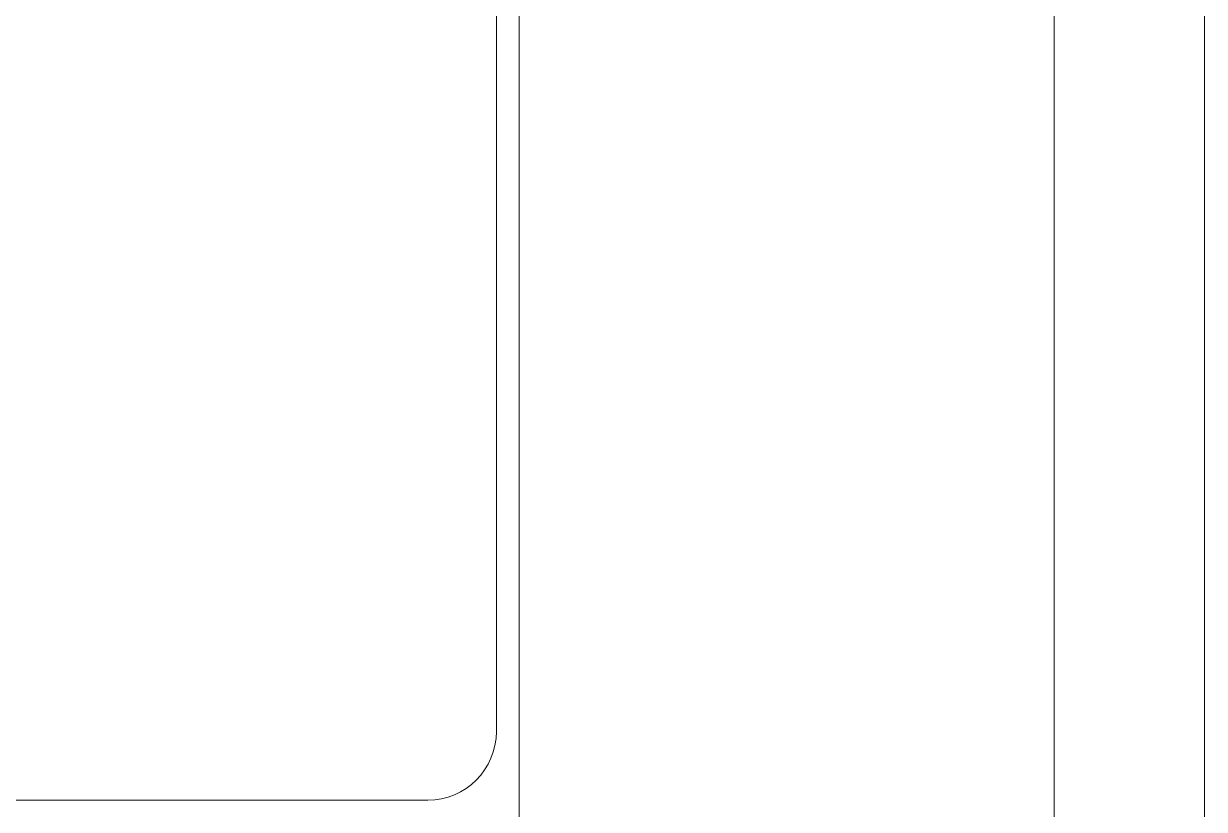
# Model space of a CAD drawing. Header units: millimetres. Extents: x -160614 to 59925, y -157025 to 0.
# Drawn here: x -131275.1 to -130839.4, y -102129.4 to -101839.5 of the extents above; entities that cross this region are included whole.
import ezdxf

# ---------------------------------------------------------------- set-up
doc = ezdxf.new("R2010")
doc.units = ezdxf.units.MM
doc.header["$LTSCALE"] = 8
for name, color, linetype, lineweight in [('72_EGR_EQP_TAG', 9, 'Continuous', 5), ('LOADING', 9, 'Continuous', 5), ('Walls', 9, 'Continuous', 5)]:
    doc.layers.add(name, color=color, linetype=linetype, lineweight=lineweight)

# ---------------------------------------------------------------- blocks, each defined once
blk = doc.blocks.new('GF21008-P')
at = {"layer": 'LOADING'}
for p, q in [((-0.77088, 0), (0.79062, 0)), ((-0.7767, -0.1974), (0.79645, -0.1974)), ((0.02235, -0.20585), (0.63897, -0.20585)), ((0.66431, -0.74126), (0.66431, -0.23119))]:
    blk.add_line(p, q, dxfattribs=at)
blk.add_arc((0.63897, -0.23119), 0.02534, 0, 90, dxfattribs=at)
blk = doc.blocks.new('GF1')
at = {"layer": 'Walls', "color": 9}
blk.add_line((-130839.37, -103842.61), (-130839.37, -100462.61), dxfattribs=at)
at = {"layer": 'LOADING', "color": 9, "xscale": 1000, "yscale": 1000, "zscale": 1000, "rotation": 269.9999999999998}
blk.add_blockref('GF21008-P', (-130894.8, -101461.7, 0), dxfattribs=at)

msp = doc.modelspace()

# ---------------------------------------------------------------- block references
at = {"layer": '72_EGR_EQP_TAG'}
msp.add_blockref('GF1', (0, 0), dxfattribs=at)

doc.saveas('drawing.dxf')
